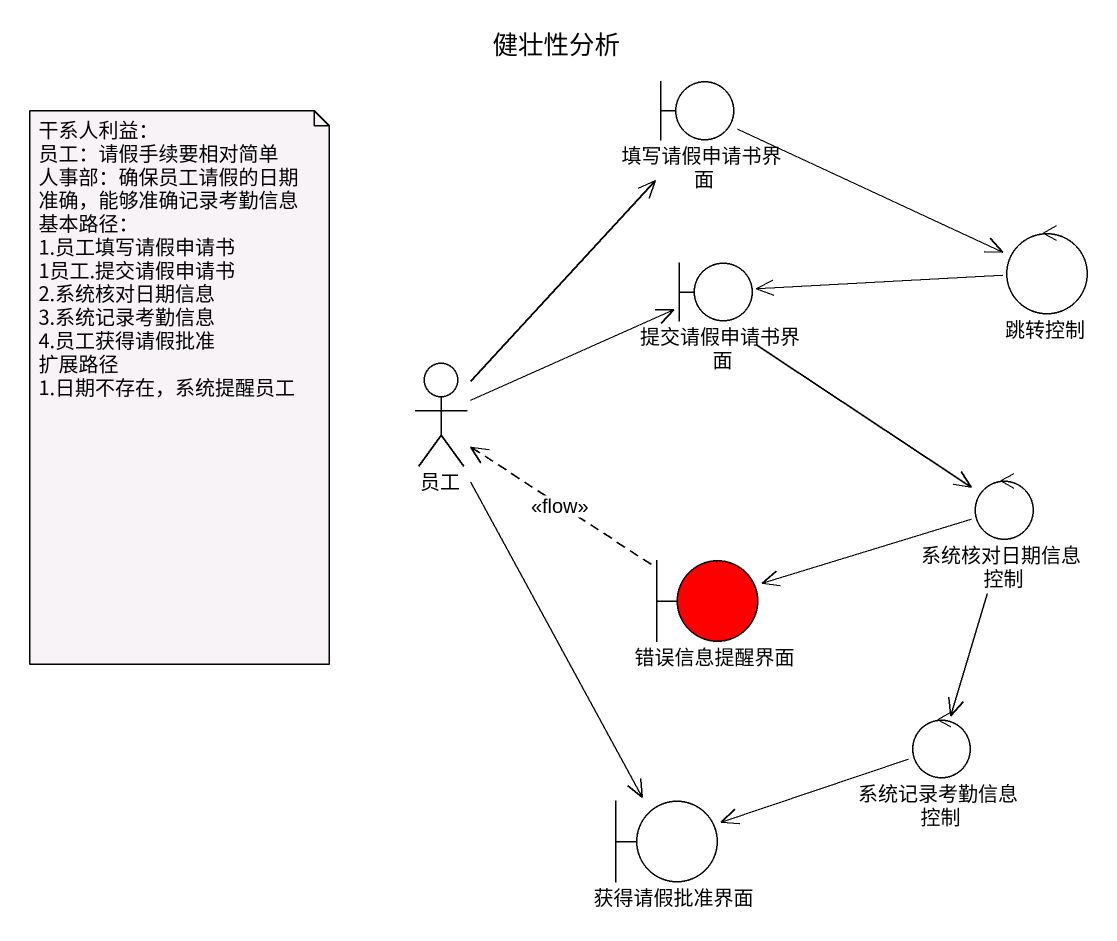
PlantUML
@startuml
title 健壮性分析
boundary 填写请假申请书界面
control 跳转控制
boundary 提交请假申请书界面
actor 员工
control 系统核对日期信息控制
boundary 错误信息提醒界面 #FF0000
control 系统记录考勤信息控制
boundary 获得请假批准界面
填写请假申请书界面 -right-> 跳转控制
跳转控制 -left-> 提交请假申请书界面
提交请假申请书界面 --> 系统核对日期信息控制
员工 -up-> 填写请假申请书界面
员工 -right-> 提交请假申请书界面
员工 --> 获得请假批准界面
系统核对日期信息控制 -left-> 错误信息提醒界面
系统核对日期信息控制 --> 系统记录考勤信息控制
错误信息提醒界面 .up.> 员工 : <<flow>>
系统记录考勤信息控制 -left-> 获得请假批准界面
note as N1
  干系人利益：
  员工：请假手续要相对简单
  人事部：确保员工请假的日期准确，能够准确记录考勤信息
  基本路径：
  1.员工填写请假申请书
  1员工.提交请假申请书
  2.系统核对日期信息
  3.系统记录考勤信息
  4.员工获得请假批准
  扩展路径
  1.日期不存在，系统提醒员工
end note
@enduml
